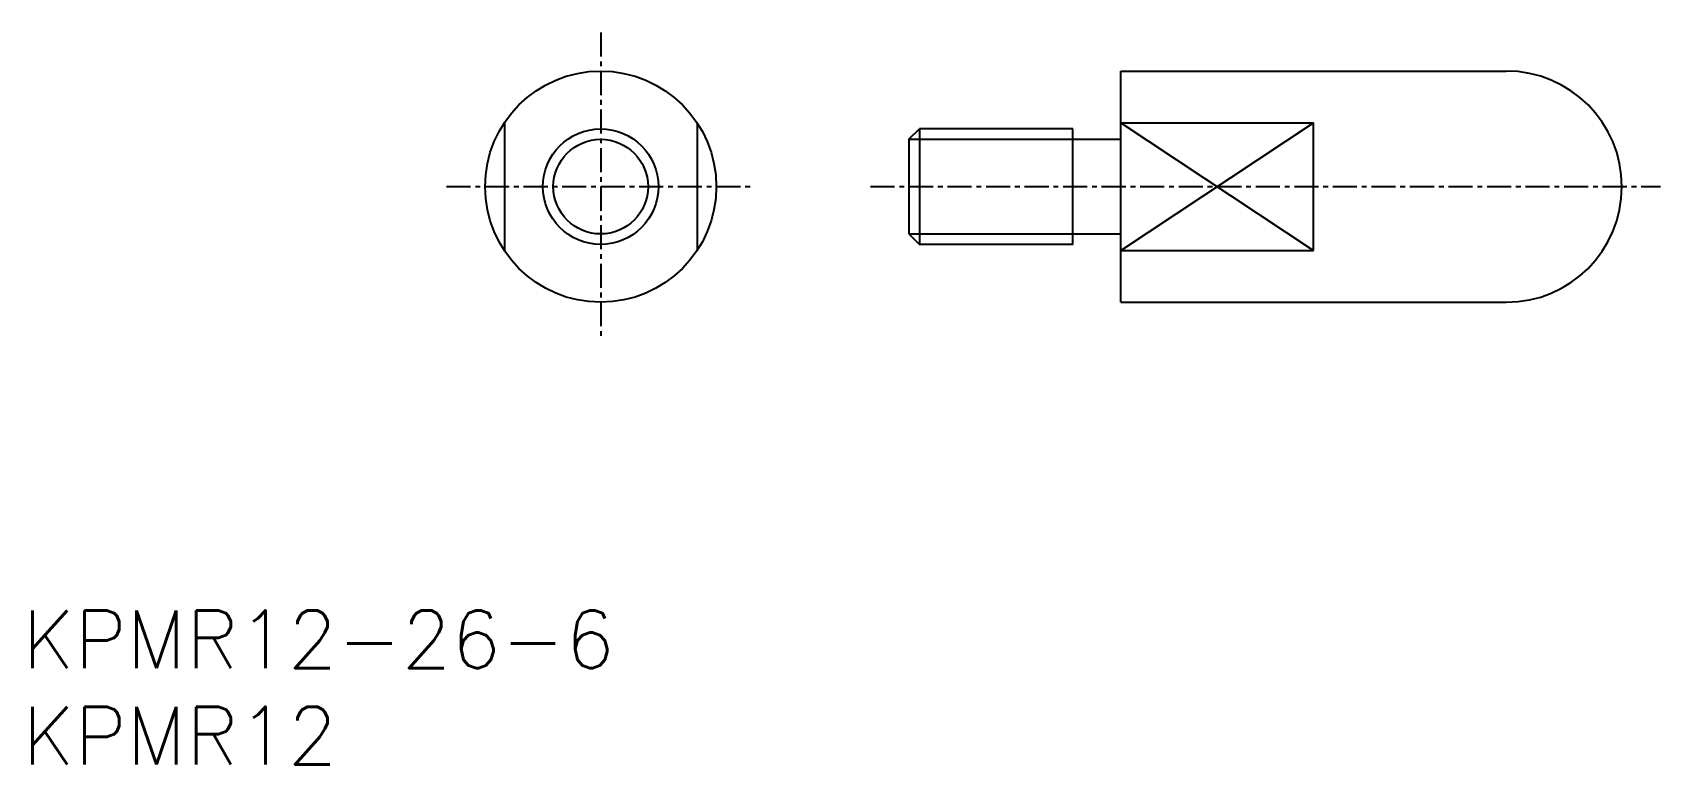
# Model space of a CAD drawing. Extents: x 0.5 to 85, y 0 to 38.
import ezdxf

# ---------------------------------------------------------------- set-up
doc = ezdxf.new("R2010")
doc.units = 0
doc.linetypes.add('CENTER', pattern=[2, 1.25, -0.25, 0.25, -0.25])
doc.layers.get('0').update_dxf_attribs({"linetype": 'CONTINUOUS'})
doc.layers.add('CENTER', color=1, linetype='CENTER')
doc.styles.get("Standard").update_dxf_attribs({"font": 'txt.shx'})

# ---------------------------------------------------------------- blocks, each defined once
blk = doc.blocks.new('*U8')
at = {"color": 7, "linetype": 'CONTINUOUS'}
blk.add_text('KPMR12', height=3, dxfattribs=at).set_placement((0, 0))
blk = doc.blocks.new('*U9')
at = {"color": 7, "linetype": 'CONTINUOUS'}
blk.add_text('KPMR12-26-6', height=3, dxfattribs=at).set_placement((0, 5))

msp = doc.modelspace()

# ---------------------------------------------------------------- linework, layer by layer
at = {"color": 7, "linetype": 'CONTINUOUS'}
for p, q in [((57, 24), (57, 36)), ((57, 36), (77, 36)), ((25, 33.317), (25, 26.683)), ((35, 33.317), (35, 26.683)), ((46, 32.459), (46.541, 33)), ((46.541, 33), (46.541, 27)), ((54.5, 33), (46.541, 33)), ((54.5, 27), (54.5, 33)), ((57, 33.317), (67, 33.317)), ((57, 33.317), (67, 26.683)), ((57, 26.683), (67, 33.317)), ((67, 26.683), (67, 33.317)), ((46, 32.459), (46, 27.541)), ((54.5, 32.459), (57, 32.459)), ((46, 27.541), (46.541, 27)), ((54.5, 27.541), (57, 27.541)), ((54.5, 27), (46.541, 27)), ((57, 26.683), (67, 26.683)), ((57, 24), (77, 24))]:
    msp.add_line(p, q, dxfattribs=at)
at = {"color": 3, "linetype": 'CONTINUOUS'}
for p, q in [((46, 32.459), (54.5, 32.459)), ((46, 27.541), (54.5, 27.541))]:
    msp.add_line(p, q, dxfattribs=at)
at = {"color": 7, "linetype": 'CONTINUOUS'}
for radius in [6, 2.458]:
    msp.add_circle((30, 30), radius, dxfattribs=at)
at = {"color": 3, "linetype": 'CONTINUOUS'}
msp.add_circle((30, 30), 3, dxfattribs=at)
at = {"color": 7, "linetype": 'CONTINUOUS'}
msp.add_arc((77, 30), 6, 270, 90, dxfattribs=at)
at = {"layer": 'CENTER', "color": 1, "linetype": 'CENTER'}
for p, q in [((30, 38), (30, 22)), ((22, 30), (38, 30)), ((44, 30), (85, 30))]:
    msp.add_line(p, q, dxfattribs=at)

# ---------------------------------------------------------------- block references
at = {"color": 7, "linetype": 'CONTINUOUS'}
for name in ['*U9', '*U8']:
    msp.add_blockref(name, (0, 0), dxfattribs=at)

doc.saveas('drawing.dxf')
